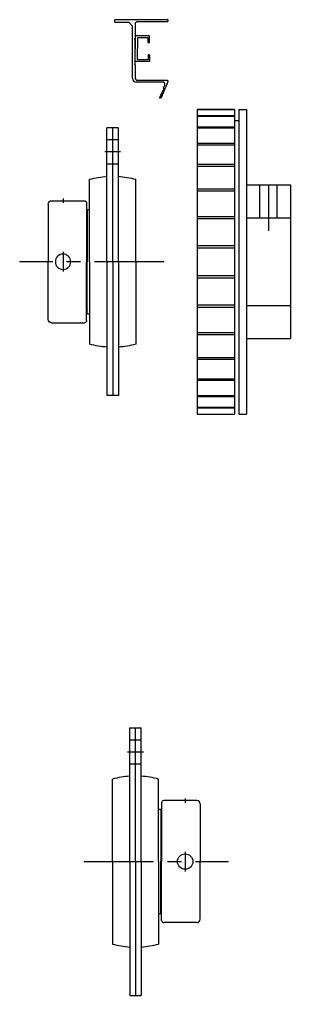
# Model space of a CAD drawing. Header units: millimetres. Extents: x 150937 to 394412, y 327166 to 584759.
# Drawn here: x 228068 to 228438, y 370633 to 371967 of the extents above; entities that cross this region are included whole.
import ezdxf

# ---------------------------------------------------------------- set-up
doc = ezdxf.new("R2010")
doc.units = ezdxf.units.MM
doc.linetypes.add('CENTER', pattern=[50.8, 31.75, -6.35, 6.35, -6.35])
doc.linetypes.add('HIDDEN', pattern=[0.375, 0.25, -0.125])
doc.layers.add('Layer 1', color=7, linetype='Continuous')

# ---------------------------------------------------------------- blocks, each defined once
blk = doc.blocks.new('FG')
for p, q in [((1506.31, -5299.69), (1502.81, -5299.69)), ((1502.81, -5299.69), (1502.81, -5438.49)), ((1506.31, -5299.69), (1506.31, -5438.49)), ((1525.31, -5299.69), (1508.31, -5299.69)), ((1508.31, -5299.69), (1508.31, -5438.49)), ((1508.31, -5299.69), (1525.31, -5299.69)), ((1525.31, -5299.69), (1525.31, -5438.49)), ((1508.31, -5304.79), (1506.31, -5304.79)), ((1525.31, -5302.53), (1508.31, -5302.53)), ((1525.31, -5302.84), (1508.31, -5302.84)), ((1525.31, -5307.64), (1508.31, -5307.64)), ((1525.31, -5308.14), (1508.31, -5308.14)), ((1525.31, -5315.11), (1508.31, -5315.11)), ((1525.31, -5315.78), (1508.31, -5315.78)), ((1525.31, -5324.66), (1508.31, -5324.66)), ((1525.31, -5325.48), (1508.31, -5325.48)), ((1482.81, -5334.09), (1482.81, -5404.09)), ((1502.81, -5334.09), (1482.81, -5334.09)), ((1492.81, -5334.09), (1492.81, -5355.05)), ((1525.31, -5335.92), (1508.31, -5335.92)), ((1525.31, -5336.84), (1508.31, -5336.84)), ((1482.81, -5349.09), (1482.81, -5389.09)), ((1502.81, -5349.09), (1482.81, -5349.09)), ((1502.81, -5349.09), (1482.81, -5349.09)), ((1525.31, -5348.44), (1508.31, -5348.44)), ((1525.31, -5349.45), (1508.31, -5349.45)), ((1525.31, -5361.77), (1508.31, -5361.77)), ((1525.31, -5362.82), (1508.31, -5362.82)), ((1525.31, -5375.37), (1508.31, -5375.37)), ((1525.31, -5376.42), (1508.31, -5376.42)), ((1502.81, -5389.09), (1482.81, -5389.09)), ((1502.81, -5389.09), (1482.81, -5389.09)), ((1525.31, -5388.74), (1508.31, -5388.74)), ((1525.31, -5389.74), (1508.31, -5389.74)), ((1525.31, -5401.34), (1508.31, -5401.34)), ((1525.31, -5402.27), (1508.31, -5402.27)), ((1502.81, -5404.09), (1482.81, -5404.09)), ((1525.31, -5412.71), (1508.31, -5412.71)), ((1525.31, -5413.53), (1508.31, -5413.53)), ((1525.31, -5422.41), (1508.31, -5422.41)), ((1525.31, -5423.07), (1508.31, -5423.07)), ((1525.31, -5430.05), (1508.31, -5430.05)), ((1525.31, -5430.55), (1508.31, -5430.55)), ((1506.31, -5438.49), (1502.81, -5438.49)), ((1525.31, -5435.35), (1508.31, -5435.35)), ((1525.31, -5435.66), (1508.31, -5435.66)), ((1525.31, -5438.49), (1508.31, -5438.49))]:
    blk.add_line(p, q)
at = {"color": 0}
for p, q in [((1488.81, -5349.09), (1488.81, -5334.09)), ((1496.81, -5349.09), (1496.81, -5334.09))]:
    blk.add_line(p, q, dxfattribs=at)
blk = doc.blocks.new('베어링')
for p, q in [((1616.05, -9884.44), (1616.05, -9823.44)), ((1616.05, -9823.44), (1621.25, -9823.44)), ((1618.65, -9884.44), (1618.65, -9823.44)), ((1621.25, -9884.44), (1621.25, -9823.44)), ((1608.15, -9884.44), (1608.15, -9846.88)), ((1629.15, -9884.44), (1629.15, -9846.88)), ((1630.55, -9857.64), (1630.55, -9884.44)), ((1646.55, -9856.64), (1631.55, -9856.64)), ((1648.05, -9858.14), (1648.05, -9884.44)), ((1630.05, -9860.69), (1629.15, -9860.69)), ((1630.05, -9860.69), (1630.25, -9860.89)), ((1630.25, -9860.89), (1630.25, -9884.44)), ((1608.15, -9884.44), (1608.15, -9922)), ((1616.05, -9884.44), (1616.05, -9945.44)), ((1618.65, -9884.44), (1618.65, -9945.44)), ((1621.25, -9884.44), (1621.25, -9945.44)), ((1629.15, -9884.44), (1629.15, -9922)), ((1630.25, -9907.99), (1630.25, -9884.44)), ((1630.55, -9911.24), (1630.55, -9884.44)), ((1648.05, -9910.74), (1648.05, -9884.44)), ((1630.05, -9908.19), (1630.25, -9907.99)), ((1630.05, -9908.19), (1629.15, -9908.19)), ((1646.55, -9912.24), (1631.55, -9912.24)), ((1616.05, -9945.44), (1621.25, -9945.44))]:
    blk.add_line(p, q)
at = {"color": 3, "linetype": 'HIDDEN'}
for p, q in [((1616.05, -9828.94), (1621.25, -9828.94)), ((1616.05, -9839.94), (1621.25, -9839.94))]:
    blk.add_line(p, q, dxfattribs=at)
at = {"color": 1, "linetype": 'CENTER'}
for p, q in [((1615.05, -9834.44), (1622.25, -9834.44)), ((1641.25, -9855.64), (1641.25, -9857.64)), ((1641.25, -9879.94), (1641.25, -9888.94)), ((1595.15, -9884.44), (1661.05, -9884.44))]:
    blk.add_line(p, q, dxfattribs=at)
blk.add_circle((1641.25, -9884.44), 3.5)
for centre, radius, start, end in [((1618.65, -9884.44), 39, 93.8226, 105.6185), ((1618.65, -9884.44), 39, 74.3815, 86.1774), ((1631.55, -9857.64), 1, 90, 180), ((1646.55, -9858.14), 1.5, 0, 90), ((1630.75, -9862.3), 0.5, 180, 246.4218), ((1630.75, -9906.58), 0.5, 113.5782, 180), ((1631.55, -9911.24), 1, 180, 270), ((1646.55, -9910.74), 1.5, 270, 0), ((1618.65, -9884.44), 39, 254.3815, 266.1774), ((1618.65, -9884.44), 39, 273.8226, 285.6185)]:
    blk.add_arc(centre, radius, start, end)
blk = doc.blocks.new('k-5')
at = {"color": 1}
for p, q in [((-36413.1, 17310.5), (-36413.1, 17291.8)), ((-36404.3, 17311), (-36412.6, 17311)), ((-36410.6, 17308.7), (-36410.6, 17295.3)), ((-36406.7, 17309.2), (-36410.1, 17309.2)), ((-36404.3, 17309.2), (-36406.7, 17309.2)), ((-36403.8, 17310.5), (-36403.8, 17309.7)), ((-36387.4, 17310.5), (-36387.4, 17309.7)), ((-36386.9, 17311), (-36378.6, 17311)), ((-36386.9, 17309.2), (-36384.6, 17309.2)), ((-36384.6, 17309.2), (-36381.1, 17309.2)), ((-36380.6, 17308.7), (-36380.6, 17295.3)), ((-36378.1, 17310.5), (-36378.1, 17291.8)), ((-36412.6, 17291.3), (-36396.1, 17291.3)), ((-36410.1, 17294.8), (-36396.1, 17294.8)), ((-36395.6, 17294.3), (-36396.1, 17294.8)), ((-36395.6, 17291.8), (-36396.1, 17291.3)), ((-36395.1, 17294.8), (-36395.6, 17294.3)), ((-36395.1, 17291.3), (-36395.6, 17291.8)), ((-36381.1, 17294.8), (-36395.1, 17294.8)), ((-36378.6, 17291.3), (-36395.1, 17291.3))]:
    blk.add_line(p, q, dxfattribs=at)
for centre, start, end in [((-36412.6, 17310.5), 90, 180), ((-36410.1, 17308.7), 90, 180), ((-36404.3, 17310.5), 360, 90), ((-36404.3, 17309.7), 270, 0), ((-36386.9, 17310.5), 90, 180), ((-36386.9, 17309.7), 180, 270), ((-36381.1, 17308.7), 0, 90), ((-36378.6, 17310.5), 0, 90), ((-36412.6, 17291.8), 180, 270), ((-36410.1, 17295.3), 180, 270), ((-36381.1, 17295.3), 270, 0), ((-36378.6, 17291.8), 270, 0)]:
    blk.add_arc(centre, 0.5, start, end, dxfattribs=at)
blk = doc.blocks.new('k-3')
for p, q in [((-36515.3, 17456.3), (-36515.3, 17459.3)), ((-36514.8, 17459.8), (-36443.5, 17459.8)), ((-36505.3, 17455.8), (-36514.8, 17455.8)), ((-36504.8, 17456.3), (-36505.3, 17455.8)), ((-36504.3, 17455.8), (-36504.8, 17456.3)), ((-36496.7, 17455.8), (-36504.3, 17455.8)), ((-36496, 17455.5), (-36491.6, 17451.1)), ((-36487.8, 17453.8), (-36487.8, 17433.8)), ((-36443.5, 17456.8), (-36484.8, 17456.8)), ((-36443, 17459.3), (-36443, 17457.3)), ((-36491.3, 17416.3), (-36491.3, 17450.4)), ((-36488.3, 17433.3), (-36487.8, 17433.8)), ((-36487.8, 17432.8), (-36488.3, 17433.3)), ((-36487.8, 17398.8), (-36487.8, 17432.8)), ((-36490.8, 17415.8), (-36491.3, 17416.3)), ((-36491.3, 17415.3), (-36490.8, 17415.8)), ((-36491.3, 17379.3), (-36491.3, 17415.3)), ((-36488.3, 17398.3), (-36487.8, 17398.8)), ((-36487.8, 17397.8), (-36488.3, 17398.3)), ((-36487.8, 17397.8), (-36487.8, 17380.6)), ((-36450, 17374.3), (-36486.3, 17374.3)), ((-36484.3, 17376.8), (-36444, 17376.8)), ((-36449, 17374.3), (-36449, 17374.3)), ((-36443, 17375.8), (-36443, 17374.4)), ((-36448.8, 17366.1), (-36449.1, 17363.1)), ((-36454.2, 17353), (-36453.6, 17354.3)), ((-36453.2, 17352.2), (-36454.1, 17352.7)), ((-36450.8, 17356.1), (-36452.8, 17352.3)), ((-36450.4, 17356.8), (-36450.9, 17356.6)), ((-36450.9, 17356.6), (-36450.8, 17356.1))]:
    blk.add_line(p, q)
for centre, radius, start, end in [((-36514.8, 17459.3), 0.5, 90, 180), ((-36514.8, 17456.3), 0.5, 180, 270), ((-36496.7, 17454.8), 1, 45, 90), ((-36492.3, 17450.4), 1, 0, 45), ((-36484.8, 17453.8), 3, 90, 180), ((-36443.5, 17459.3), 0.5, 0, 90), ((-36443.5, 17457.3), 0.5, 270, 0), ((-36486.3, 17379.3), 5, 180, 270), ((-36484.4, 17380.2), 3.4, 173.3022, 272.7691), ((-36561.5, 17414.1), 125, 332.683, 341.3293), ((-36450, 17371.3), 3, 338.982, 90), ((-36444, 17375.8), 1, 0, 90), ((-36444, 17374.4), 1, 341.3293, 0), ((-36561.5, 17414.1), 123.4, 330.9826, 335.6031), ((-36561.5, 17414.1), 122.5, 336.9119, 338.982), ((-36454, 17352.9), 0.234, 151.7351, 241.4999), ((-36453.1, 17352.4), 0.234, 241.4999, 331.562)]:
    blk.add_arc(centre, radius, start, end)

msp = doc.modelspace()

# ---------------------------------------------------------------- block references
at = {"layer": 'Layer 1', "linetype": 'Continuous'}
msp.add_blockref('k-3', (264713.425, 354506.93, 0), dxfattribs=at)
at = {"layer": 'Layer 1', "linetype": 'Continuous', "xscale": -1, "rotation": 270}
msp.add_blockref('k-5', (210934.333, 408322.342, 0), dxfattribs=at)
at = {"layer": 'Layer 1', "linetype": 'Continuous', "yscale": 3, "zscale": 3}
for name, p, xscale in [('FG', (232886.36, 387742.897, 0), -3), ('베어링', (233051.042, 401288.937, 0), -3), ('베어링', (223370.323, 400468.888, 0), 3)]:
    msp.add_blockref(name, p, dxfattribs=dict(at, xscale=xscale))

doc.saveas('drawing.dxf')
